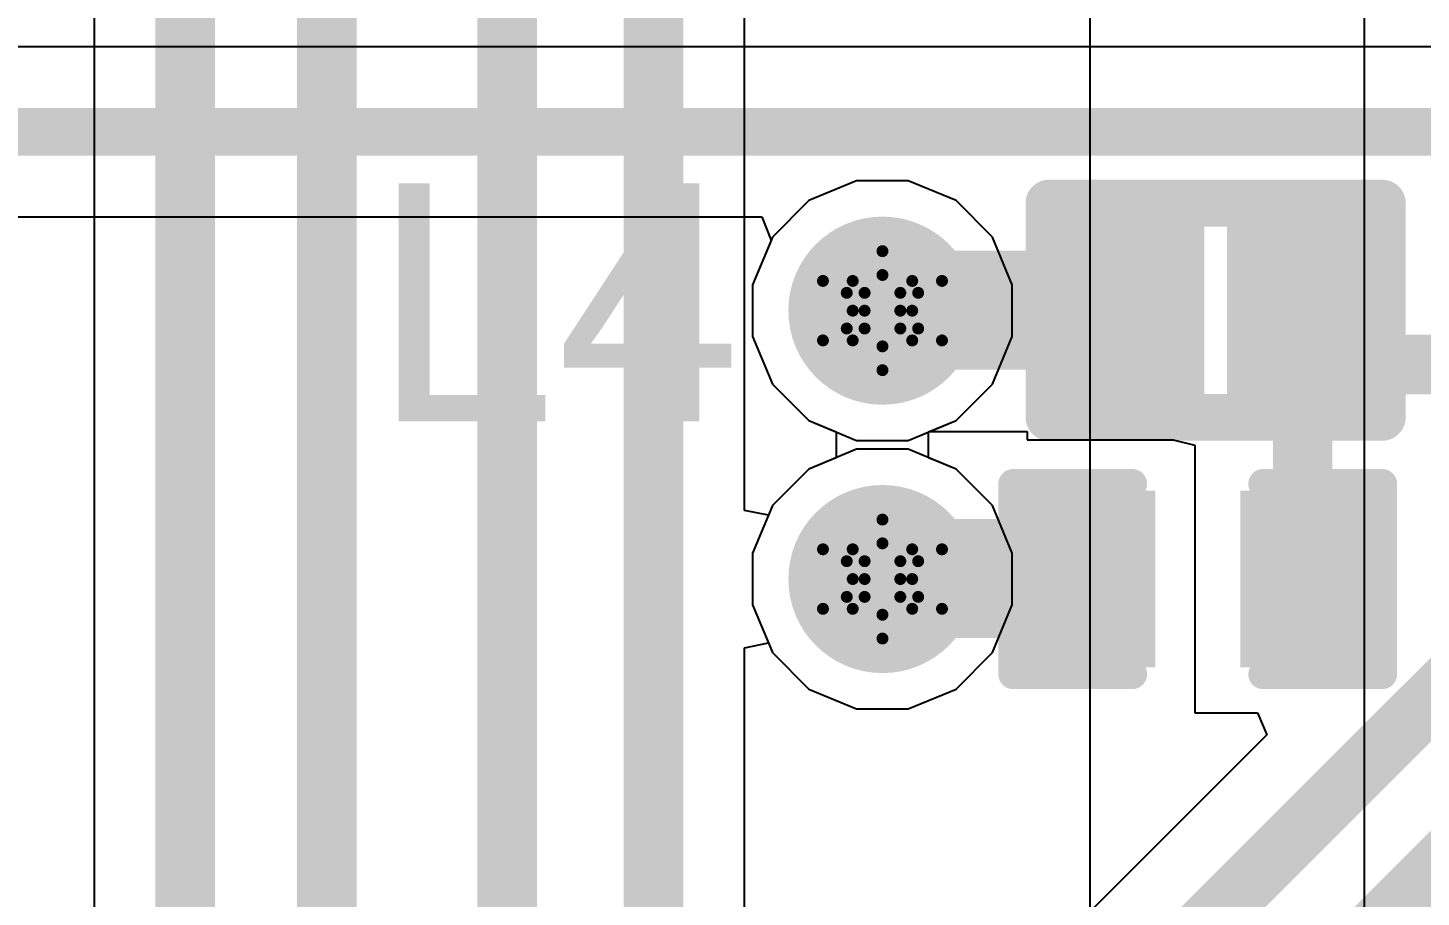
# Model space of a CAD drawing. Header units: inches. Extents: x -5 to 5328, y -4 to 5281.
# Drawn here: x 3.4 to 9.34, y 39.85 to 43.56 of the extents above; entities that cross this region are included whole.
import ezdxf

# ---------------------------------------------------------------- set-up
doc = ezdxf.new("R2010")
doc.units = ezdxf.units.IN
for name, color, linetype in [('Bottom Layer', 5, 'Continuous'), ('Bottom Solder', 6, 'Continuous'), ('Drill Drawing', 1, 'Continuous'), ('Layer 1', 16, 'Continuous'), ('Layer 2', 76, 'Continuous'), ('Top Layer', 1, 'Continuous'), ('Top Overlay', 2, 'Continuous'), ('Top Paste', 8, 'Continuous'), ('Top Solder', 216, 'Continuous'), ('Via Holes', 16, 'Continuous')]:
    doc.layers.add(name, color=color, linetype=linetype)
doc.styles.add('Arial', font='', dxfattribs={"height": 0.2})
doc.styles.get('Arial').set_extended_font_data('Arial')

# ---------------------------------------------------------------- blocks, each defined once
blk = doc.blocks.new('IND_0402_117')
at = {"layer": 'Top Layer'}
for points in [[(-0.55, 0.3), (-0.15, 0.3), (-0.15, -0.3), (-0.55, -0.3)], [(0.15, 0.3), (0.55, 0.3), (0.55, -0.3), (0.15, -0.3)]]:
    blk.add_hatch(color=1, dxfattribs=at).paths.add_polyline_path(points)
at = {"layer": 'Top Paste'}
for points in [[(-0.55, 0.3), (-0.15, 0.3), (-0.15, -0.3), (-0.55, -0.3)], [(0.15, 0.3), (0.55, 0.3), (0.55, -0.3), (0.15, -0.3)]]:
    blk.add_hatch(color=8, dxfattribs=at).paths.add_polyline_path(points)
at = {"layer": 'Top Solder'}
for points in [[(-0.6516, 0.4016), (-0.0484, 0.4016), (-0.0484, -0.4016), (-0.6516, -0.4016)], [(0.0484, 0.4016), (0.6516, 0.4016), (0.6516, -0.4016), (0.0484, -0.4016)]]:
    blk.add_hatch(color=216, dxfattribs=at).paths.add_polyline_path(points)
at = {"layer": 'Top Overlay'}
for points in [[(-0.3048, 0.4572, 0.2, 0.2, 0), (-0.7112, 0.4572, 0.2, 0.2, 0)], [(-0.7112, 0.4572, 0.2, 0.2, 0), (-0.7112, -0.4572, 0.2, 0.2, 0)], [(0.7112, 0.4572, 0.2, 0.2, 0), (-0.3048, 0.4572, 0.2, 0.2, 0)], [(0.7112, 0.4572, 0.2, 0.2, 0), (0.7112, -0.4572, 0.2, 0.2, 0)], [(-0.3048, -0.4572, 0.2, 0.2, 0), (-0.7112, -0.4572, 0.2, 0.2, 0)], [(0.7112, -0.4572, 0.2, 0.2, 0), (-0.3048, -0.4572, 0.2, 0.2, 0)]]:
    blk.add_lwpolyline(points, format="xyseb", dxfattribs=at)
for points in [[(-0.7612, 0.4572, 0.1, 0.1, 1), (-0.6612, 0.4572, 0.1, 0.1, 1)], [(-0.7612, 0.4572, 0.1, 0.1, 1), (-0.6612, 0.4572, 0.1, 0.1, 1)], [(-0.3548, 0.4572, 0.1, 0.1, 1), (-0.2548, 0.4572, 0.1, 0.1, 1)], [(-0.3548, 0.4572, 0.1, 0.1, 1), (-0.2548, 0.4572, 0.1, 0.1, 1)], [(0.6612, 0.4572, 0.1, 0.1, 1), (0.7612, 0.4572, 0.1, 0.1, 1)], [(0.6612, 0.4572, 0.1, 0.1, 1), (0.7612, 0.4572, 0.1, 0.1, 1)], [(-0.7612, -0.4572, 0.1, 0.1, 1), (-0.6612, -0.4572, 0.1, 0.1, 1)], [(-0.7612, -0.4572, 0.1, 0.1, 1), (-0.6612, -0.4572, 0.1, 0.1, 1)], [(-0.3548, -0.4572, 0.1, 0.1, 1), (-0.2548, -0.4572, 0.1, 0.1, 1)], [(-0.3548, -0.4572, 0.1, 0.1, 1), (-0.2548, -0.4572, 0.1, 0.1, 1)], [(0.6612, -0.4572, 0.1, 0.1, 1), (0.7612, -0.4572, 0.1, 0.1, 1)], [(0.6612, -0.4572, 0.1, 0.1, 1), (0.7612, -0.4572, 0.1, 0.1, 1)]]:
    blk.add_lwpolyline(points, format="xyseb", close=True, dxfattribs=at)
blk = doc.blocks.new('C___0402_154')
at = {"layer": 'Top Layer'}
for points in [[(-0.6985, -0.3175), (-0.6985, 0.3175), (-0.2413, 0.3175), (-0.2413, -0.3175)], [(0.2413, -0.3175), (0.2413, 0.3175), (0.6985, 0.3175), (0.6985, -0.3175)]]:
    blk.add_hatch(color=1, dxfattribs=at).paths.add_polyline_path(points)
at = {"layer": 'Top Paste'}
for points in [[(-0.6985, -0.3175), (-0.6985, 0.3175), (-0.2413, 0.3175), (-0.2413, -0.3175)], [(0.2413, -0.3175), (0.2413, 0.3175), (0.6985, 0.3175), (0.6985, -0.3175)]]:
    blk.add_hatch(color=8, dxfattribs=at).paths.add_polyline_path(points)
at = {"layer": 'Top Solder'}
for points in [[(-0.7585, -0.3775), (-0.7585, 0.3775), (-0.1813, 0.3775), (-0.1813, -0.3775)], [(0.1813, -0.3775), (0.1813, 0.3775), (0.7585, 0.3775), (0.7585, -0.3775)]]:
    blk.add_hatch(color=216, dxfattribs=at).paths.add_polyline_path(points)
at = {"layer": 'Top Overlay'}
for points in [[(-0.2794, 0.4064, 0.127, 0.127, 0), (-0.7874, 0.4064, 0.127, 0.127, 0)], [(-0.7874, 0.4064, 0.127, 0.127, 0), (-0.7874, -0.4064, 0.127, 0.127, 0)], [(0.7874, 0.4064, 0.127, 0.127, 0), (0.2794, 0.4064, 0.127, 0.127, 0)], [(0.7874, 0.4064, 0.127, 0.127, 0), (0.7874, -0.4064, 0.127, 0.127, 0)], [(-0.2794, -0.4064, 0.127, 0.127, 0), (-0.7874, -0.4064, 0.127, 0.127, 0)], [(0.7874, -0.4064, 0.127, 0.127, 0), (0.2794, -0.4064, 0.127, 0.127, 0)]]:
    blk.add_lwpolyline(points, format="xyseb", dxfattribs=at)
for points in [[(-0.8191, 0.4064, 0.0635, 0.0635, 1), (-0.7556, 0.4064, 0.0635, 0.0635, 1)], [(-0.8191, 0.4064, 0.0635, 0.0635, 1), (-0.7556, 0.4064, 0.0635, 0.0635, 1)], [(-0.3111, 0.4064, 0.0635, 0.0635, 1), (-0.2477, 0.4064, 0.0635, 0.0635, 1)], [(0.2477, 0.4064, 0.0635, 0.0635, 1), (0.3111, 0.4064, 0.0635, 0.0635, 1)], [(0.7556, 0.4064, 0.0635, 0.0635, 1), (0.8191, 0.4064, 0.0635, 0.0635, 1)], [(0.7556, 0.4064, 0.0635, 0.0635, 1), (0.8191, 0.4064, 0.0635, 0.0635, 1)], [(-0.8191, -0.4064, 0.0635, 0.0635, 1), (-0.7556, -0.4064, 0.0635, 0.0635, 1)], [(-0.8191, -0.4064, 0.0635, 0.0635, 1), (-0.7556, -0.4064, 0.0635, 0.0635, 1)], [(-0.3111, -0.4064, 0.0635, 0.0635, 1), (-0.2477, -0.4064, 0.0635, 0.0635, 1)], [(0.2477, -0.4064, 0.0635, 0.0635, 1), (0.3111, -0.4064, 0.0635, 0.0635, 1)], [(0.7556, -0.4064, 0.0635, 0.0635, 1), (0.8191, -0.4064, 0.0635, 0.0635, 1)], [(0.7556, -0.4064, 0.0635, 0.0635, 1), (0.8191, -0.4064, 0.0635, 0.0635, 1)]]:
    blk.add_lwpolyline(points, format="xyseb", close=True, dxfattribs=at)

msp = doc.modelspace()

# ---------------------------------------------------------------- hatches: boundary and pattern name
at = {"layer": 'Bottom Layer'}
h = msp.add_hatch(color=5, dxfattribs=at)
edge = h.paths.add_edge_path()
edge.add_arc((7.0433, 42.3513), 0.3, 0, 360)
h = msp.add_hatch(color=5, dxfattribs=at)
edge = h.paths.add_edge_path()
edge.add_arc((7.0433, 41.2054), 0.3, 0, 360)
at = {"layer": 'Bottom Solder'}
h = msp.add_hatch(color=6, dxfattribs=at)
edge = h.paths.add_edge_path()
edge.add_arc((7.0433, 42.3513), 0.4016, 0, 360)
h = msp.add_hatch(color=6, dxfattribs=at)
edge = h.paths.add_edge_path()
edge.add_arc((7.0433, 41.2054), 0.4016, 0, 360)
at = {"layer": 'Layer 1'}
h = msp.add_hatch(color=16, dxfattribs=at)
edge = h.paths.add_edge_path()
edge.add_arc((7.0433, 42.3513), 0.3, 0, 360)
h = msp.add_hatch(color=16, dxfattribs=at)
edge = h.paths.add_edge_path()
edge.add_arc((7.0433, 41.2054), 0.3, 0, 360)
at = {"layer": 'Layer 2'}
h = msp.add_hatch(color=76, dxfattribs=at)
edge = h.paths.add_edge_path()
edge.add_arc((7.0433, 42.3513), 0.3, 0, 360)
h = msp.add_hatch(color=76, dxfattribs=at)
edge = h.paths.add_edge_path()
edge.add_arc((7.0433, 41.2054), 0.3, 0, 360)
at = {"layer": 'Top Layer'}
h = msp.add_hatch(color=1, dxfattribs=at)
edge = h.paths.add_edge_path()
edge.add_arc((7.0433, 42.3513), 0.3, 0, 360)
h = msp.add_hatch(color=1, dxfattribs=at)
edge = h.paths.add_edge_path()
edge.add_arc((7.0433, 41.2054), 0.3, 0, 360)
at = {"layer": 'Top Solder'}
h = msp.add_hatch(color=216, dxfattribs=at)
edge = h.paths.add_edge_path()
edge.add_arc((7.0433, 42.3513), 0.4016, 0, 360)
h = msp.add_hatch(color=216, dxfattribs=at)
edge = h.paths.add_edge_path()
edge.add_arc((7.0433, 41.2054), 0.4016, 0, 360)
at = {"layer": 'Via Holes'}
h = msp.add_hatch(color=7, dxfattribs=at)
edge = h.paths.add_edge_path()
edge.add_arc((7.0433, 42.3513), 0.15, 0, 360)
h = msp.add_hatch(color=7, dxfattribs=at)
edge = h.paths.add_edge_path()
edge.add_arc((7.0433, 41.2054), 0.15, 0, 360)

# ---------------------------------------------------------------- linework, layer by layer
at = {"layer": 'Bottom Layer'}
for p, q in [((3.6791, 49.0087), (3.6791, 39.6032)), ((6.4551, 41.4984), (6.4551, 43.8167)), ((6.9331, 41.7594), (6.7295, 41.675)), ((7.1535, 41.7594), (6.9331, 41.7594)), ((7.3571, 41.675), (7.1535, 41.7594)), ((6.7295, 41.675), (6.5736, 41.5192)), ((7.5129, 41.5192), (7.3571, 41.675)), ((6.5736, 41.5192), (6.5567, 41.4782)), ((7.5973, 41.3156), (7.5129, 41.5192)), ((6.5567, 41.4782), (6.4551, 41.4984)), ((7.5973, 41.0952), (7.5973, 41.3156)), ((7.5129, 40.8916), (7.5973, 41.0952)), ((6.4551, 40.9123), (6.5567, 40.9325)), ((6.4551, 33.2338), (6.4551, 40.9123)), ((6.5567, 40.9325), (6.5736, 40.8916)), ((6.5736, 40.8916), (6.7295, 40.7357)), ((7.3571, 40.7357), (7.5129, 40.8916)), ((6.7295, 40.7357), (6.9331, 40.6514)), ((7.1535, 40.6514), (7.3571, 40.7357)), ((6.9331, 40.6514), (7.1535, 40.6514))]:
    msp.add_line(p, q, dxfattribs=at)
for points in [[(4.0675, 39.2082, 0.254, 0.254, 0), (4.0675, 49.0087, 0.254, 0.254, 0)], [(4.6723, 33.0528, 0.254, 0.254, 0), (4.6723, 48.7753, 0.254, 0.254, 0)], [(5.4414, 32.8237, 0.254, 0.254, 0), (5.4414, 45.3084, 0.254, 0.254, 0)], [(6.0666, 33.0729, 0.254, 0.254, 0), (6.0666, 44.2117, 0.254, 0.254, 0)]]:
    msp.add_lwpolyline(points, format="xyseb", dxfattribs=at)
at = {"layer": 'Drill Drawing'}
for points in [[(6.9163, 42.4783, 0.0508, 0.0508, 0), (7.0433, 42.6053, 0.0508, 0.0508, 0)], [(7.0433, 42.6053, 0.0508, 0.0508, 0), (7.1703, 42.4783, 0.0508, 0.0508, 0)], [(6.9671, 42.4275, 0.0508, 0.0508, 0), (7.0433, 42.5037, 0.0508, 0.0508, 0)], [(7.0433, 42.5037, 0.0508, 0.0508, 0), (7.1195, 42.4275, 0.0508, 0.0508, 0)], [(6.7893, 42.4783, 0.0508, 0.0508, 0), (6.9163, 42.3513, 0.0508, 0.0508, 0)], [(6.7893, 42.4783, 0.0508, 0.0508, 0), (6.9163, 42.4783, 0.0508, 0.0508, 0)], [(6.8909, 42.4275, 0.0508, 0.0508, 0), (6.9671, 42.3513, 0.0508, 0.0508, 0)], [(6.8909, 42.4275, 0.0508, 0.0508, 0), (6.9671, 42.4275, 0.0508, 0.0508, 0)], [(7.1195, 42.4275, 0.0508, 0.0508, 0), (7.1957, 42.4275, 0.0508, 0.0508, 0)], [(7.1195, 42.3513, 0.0508, 0.0508, 0), (7.1957, 42.4275, 0.0508, 0.0508, 0)], [(7.1703, 42.4783, 0.0508, 0.0508, 0), (7.2973, 42.4783, 0.0508, 0.0508, 0)], [(7.1703, 42.3513, 0.0508, 0.0508, 0), (7.2973, 42.4783, 0.0508, 0.0508, 0)], [(6.7893, 42.2243, 0.0508, 0.0508, 0), (6.9163, 42.3513, 0.0508, 0.0508, 0)], [(6.8909, 42.2751, 0.0508, 0.0508, 0), (6.9671, 42.3513, 0.0508, 0.0508, 0)], [(7.1195, 42.3513, 0.0508, 0.0508, 0), (7.1957, 42.2751, 0.0508, 0.0508, 0)], [(7.1703, 42.3513, 0.0508, 0.0508, 0), (7.2973, 42.2243, 0.0508, 0.0508, 0)], [(6.8909, 42.2751, 0.0508, 0.0508, 0), (6.9671, 42.2751, 0.0508, 0.0508, 0)], [(6.9671, 42.2751, 0.0508, 0.0508, 0), (7.0433, 42.1989, 0.0508, 0.0508, 0)], [(7.0433, 42.1989, 0.0508, 0.0508, 0), (7.1195, 42.2751, 0.0508, 0.0508, 0)], [(7.1195, 42.2751, 0.0508, 0.0508, 0), (7.1957, 42.2751, 0.0508, 0.0508, 0)], [(6.7893, 42.2243, 0.0508, 0.0508, 0), (6.9163, 42.2243, 0.0508, 0.0508, 0)], [(6.9163, 42.2243, 0.0508, 0.0508, 0), (7.0433, 42.0973, 0.0508, 0.0508, 0)], [(7.0433, 42.0973, 0.0508, 0.0508, 0), (7.1703, 42.2243, 0.0508, 0.0508, 0)], [(7.1703, 42.2243, 0.0508, 0.0508, 0), (7.2973, 42.2243, 0.0508, 0.0508, 0)], [(6.9163, 41.3324, 0.0508, 0.0508, 0), (7.0433, 41.4594, 0.0508, 0.0508, 0)], [(7.0433, 41.4594, 0.0508, 0.0508, 0), (7.1703, 41.3324, 0.0508, 0.0508, 0)], [(6.9671, 41.2816, 0.0508, 0.0508, 0), (7.0433, 41.3578, 0.0508, 0.0508, 0)], [(7.0433, 41.3578, 0.0508, 0.0508, 0), (7.1195, 41.2816, 0.0508, 0.0508, 0)], [(6.7893, 41.3324, 0.0508, 0.0508, 0), (6.9163, 41.2054, 0.0508, 0.0508, 0)], [(6.7893, 41.3324, 0.0508, 0.0508, 0), (6.9163, 41.3324, 0.0508, 0.0508, 0)], [(7.1703, 41.3324, 0.0508, 0.0508, 0), (7.2973, 41.3324, 0.0508, 0.0508, 0)], [(7.1703, 41.2054, 0.0508, 0.0508, 0), (7.2973, 41.3324, 0.0508, 0.0508, 0)], [(6.8909, 41.2816, 0.0508, 0.0508, 0), (6.9671, 41.2054, 0.0508, 0.0508, 0)], [(6.8909, 41.2816, 0.0508, 0.0508, 0), (6.9671, 41.2816, 0.0508, 0.0508, 0)], [(7.1195, 41.2816, 0.0508, 0.0508, 0), (7.1957, 41.2816, 0.0508, 0.0508, 0)], [(7.1195, 41.2054, 0.0508, 0.0508, 0), (7.1957, 41.2816, 0.0508, 0.0508, 0)], [(6.7893, 41.0784, 0.0508, 0.0508, 0), (6.9163, 41.2054, 0.0508, 0.0508, 0)], [(6.8909, 41.1292, 0.0508, 0.0508, 0), (6.9671, 41.2054, 0.0508, 0.0508, 0)], [(7.1195, 41.2054, 0.0508, 0.0508, 0), (7.1957, 41.1292, 0.0508, 0.0508, 0)], [(7.1703, 41.2054, 0.0508, 0.0508, 0), (7.2973, 41.0784, 0.0508, 0.0508, 0)], [(6.8909, 41.1292, 0.0508, 0.0508, 0), (6.9671, 41.1292, 0.0508, 0.0508, 0)], [(6.9671, 41.1292, 0.0508, 0.0508, 0), (7.0433, 41.053, 0.0508, 0.0508, 0)], [(7.0433, 41.053, 0.0508, 0.0508, 0), (7.1195, 41.1292, 0.0508, 0.0508, 0)], [(7.1195, 41.1292, 0.0508, 0.0508, 0), (7.1957, 41.1292, 0.0508, 0.0508, 0)], [(6.7893, 41.0784, 0.0508, 0.0508, 0), (6.9163, 41.0784, 0.0508, 0.0508, 0)], [(6.9163, 41.0784, 0.0508, 0.0508, 0), (7.0433, 40.9514, 0.0508, 0.0508, 0)], [(7.0433, 40.9514, 0.0508, 0.0508, 0), (7.1703, 41.0784, 0.0508, 0.0508, 0)], [(7.1703, 41.0784, 0.0508, 0.0508, 0), (7.2973, 41.0784, 0.0508, 0.0508, 0)]]:
    msp.add_lwpolyline(points, format="xyseb", dxfattribs=at)
for points in [[(7.0306, 42.6053, 0.0254, 0.0254, 1), (7.056, 42.6053, 0.0254, 0.0254, 1)], [(7.0306, 42.6053, 0.0254, 0.0254, 1), (7.056, 42.6053, 0.0254, 0.0254, 1)], [(7.0306, 42.5037, 0.0254, 0.0254, 1), (7.056, 42.5037, 0.0254, 0.0254, 1)], [(7.0306, 42.5037, 0.0254, 0.0254, 1), (7.056, 42.5037, 0.0254, 0.0254, 1)], [(6.7766, 42.4783, 0.0254, 0.0254, 1), (6.802, 42.4783, 0.0254, 0.0254, 1)], [(6.7766, 42.4783, 0.0254, 0.0254, 1), (6.802, 42.4783, 0.0254, 0.0254, 1)], [(6.8782, 42.4275, 0.0254, 0.0254, 1), (6.9036, 42.4275, 0.0254, 0.0254, 1)], [(6.8782, 42.4275, 0.0254, 0.0254, 1), (6.9036, 42.4275, 0.0254, 0.0254, 1)], [(6.9036, 42.4783, 0.0254, 0.0254, 1), (6.929, 42.4783, 0.0254, 0.0254, 1)], [(6.9036, 42.4783, 0.0254, 0.0254, 1), (6.929, 42.4783, 0.0254, 0.0254, 1)], [(6.9544, 42.4275, 0.0254, 0.0254, 1), (6.9798, 42.4275, 0.0254, 0.0254, 1)], [(6.9544, 42.4275, 0.0254, 0.0254, 1), (6.9798, 42.4275, 0.0254, 0.0254, 1)], [(7.1068, 42.4275, 0.0254, 0.0254, 1), (7.1322, 42.4275, 0.0254, 0.0254, 1)], [(7.1068, 42.4275, 0.0254, 0.0254, 1), (7.1322, 42.4275, 0.0254, 0.0254, 1)], [(7.1576, 42.4783, 0.0254, 0.0254, 1), (7.183, 42.4783, 0.0254, 0.0254, 1)], [(7.1576, 42.4783, 0.0254, 0.0254, 1), (7.183, 42.4783, 0.0254, 0.0254, 1)], [(7.183, 42.4275, 0.0254, 0.0254, 1), (7.2084, 42.4275, 0.0254, 0.0254, 1)], [(7.183, 42.4275, 0.0254, 0.0254, 1), (7.2084, 42.4275, 0.0254, 0.0254, 1)], [(7.2846, 42.4783, 0.0254, 0.0254, 1), (7.31, 42.4783, 0.0254, 0.0254, 1)], [(7.2846, 42.4783, 0.0254, 0.0254, 1), (7.31, 42.4783, 0.0254, 0.0254, 1)], [(6.9036, 42.3513, 0.0254, 0.0254, 1), (6.929, 42.3513, 0.0254, 0.0254, 1)], [(6.9036, 42.3513, 0.0254, 0.0254, 1), (6.929, 42.3513, 0.0254, 0.0254, 1)], [(6.9544, 42.3513, 0.0254, 0.0254, 1), (6.9798, 42.3513, 0.0254, 0.0254, 1)], [(6.9544, 42.3513, 0.0254, 0.0254, 1), (6.9798, 42.3513, 0.0254, 0.0254, 1)], [(7.1068, 42.3513, 0.0254, 0.0254, 1), (7.1322, 42.3513, 0.0254, 0.0254, 1)], [(7.1068, 42.3513, 0.0254, 0.0254, 1), (7.1322, 42.3513, 0.0254, 0.0254, 1)], [(7.1576, 42.3513, 0.0254, 0.0254, 1), (7.183, 42.3513, 0.0254, 0.0254, 1)], [(7.1576, 42.3513, 0.0254, 0.0254, 1), (7.183, 42.3513, 0.0254, 0.0254, 1)], [(6.8782, 42.2751, 0.0254, 0.0254, 1), (6.9036, 42.2751, 0.0254, 0.0254, 1)], [(6.8782, 42.2751, 0.0254, 0.0254, 1), (6.9036, 42.2751, 0.0254, 0.0254, 1)], [(6.9544, 42.2751, 0.0254, 0.0254, 1), (6.9798, 42.2751, 0.0254, 0.0254, 1)], [(6.9544, 42.2751, 0.0254, 0.0254, 1), (6.9798, 42.2751, 0.0254, 0.0254, 1)], [(7.1068, 42.2751, 0.0254, 0.0254, 1), (7.1322, 42.2751, 0.0254, 0.0254, 1)], [(7.1068, 42.2751, 0.0254, 0.0254, 1), (7.1322, 42.2751, 0.0254, 0.0254, 1)], [(7.183, 42.2751, 0.0254, 0.0254, 1), (7.2084, 42.2751, 0.0254, 0.0254, 1)], [(7.183, 42.2751, 0.0254, 0.0254, 1), (7.2084, 42.2751, 0.0254, 0.0254, 1)], [(6.7766, 42.2243, 0.0254, 0.0254, 1), (6.802, 42.2243, 0.0254, 0.0254, 1)], [(6.7766, 42.2243, 0.0254, 0.0254, 1), (6.802, 42.2243, 0.0254, 0.0254, 1)], [(6.9036, 42.2243, 0.0254, 0.0254, 1), (6.929, 42.2243, 0.0254, 0.0254, 1)], [(6.9036, 42.2243, 0.0254, 0.0254, 1), (6.929, 42.2243, 0.0254, 0.0254, 1)], [(7.0306, 42.1989, 0.0254, 0.0254, 1), (7.056, 42.1989, 0.0254, 0.0254, 1)], [(7.0306, 42.1989, 0.0254, 0.0254, 1), (7.056, 42.1989, 0.0254, 0.0254, 1)], [(7.1576, 42.2243, 0.0254, 0.0254, 1), (7.183, 42.2243, 0.0254, 0.0254, 1)], [(7.1576, 42.2243, 0.0254, 0.0254, 1), (7.183, 42.2243, 0.0254, 0.0254, 1)], [(7.2846, 42.2243, 0.0254, 0.0254, 1), (7.31, 42.2243, 0.0254, 0.0254, 1)], [(7.2846, 42.2243, 0.0254, 0.0254, 1), (7.31, 42.2243, 0.0254, 0.0254, 1)], [(7.0306, 42.0973, 0.0254, 0.0254, 1), (7.056, 42.0973, 0.0254, 0.0254, 1)], [(7.0306, 42.0973, 0.0254, 0.0254, 1), (7.056, 42.0973, 0.0254, 0.0254, 1)], [(7.0306, 41.4594, 0.0254, 0.0254, 1), (7.056, 41.4594, 0.0254, 0.0254, 1)], [(7.0306, 41.4594, 0.0254, 0.0254, 1), (7.056, 41.4594, 0.0254, 0.0254, 1)], [(7.0306, 41.3578, 0.0254, 0.0254, 1), (7.056, 41.3578, 0.0254, 0.0254, 1)], [(7.0306, 41.3578, 0.0254, 0.0254, 1), (7.056, 41.3578, 0.0254, 0.0254, 1)], [(6.7766, 41.3324, 0.0254, 0.0254, 1), (6.802, 41.3324, 0.0254, 0.0254, 1)], [(6.7766, 41.3324, 0.0254, 0.0254, 1), (6.802, 41.3324, 0.0254, 0.0254, 1)], [(6.9036, 41.3324, 0.0254, 0.0254, 1), (6.929, 41.3324, 0.0254, 0.0254, 1)], [(6.9036, 41.3324, 0.0254, 0.0254, 1), (6.929, 41.3324, 0.0254, 0.0254, 1)], [(7.1576, 41.3324, 0.0254, 0.0254, 1), (7.183, 41.3324, 0.0254, 0.0254, 1)], [(7.1576, 41.3324, 0.0254, 0.0254, 1), (7.183, 41.3324, 0.0254, 0.0254, 1)], [(7.2846, 41.3324, 0.0254, 0.0254, 1), (7.31, 41.3324, 0.0254, 0.0254, 1)], [(7.2846, 41.3324, 0.0254, 0.0254, 1), (7.31, 41.3324, 0.0254, 0.0254, 1)], [(6.8782, 41.2816, 0.0254, 0.0254, 1), (6.9036, 41.2816, 0.0254, 0.0254, 1)], [(6.8782, 41.2816, 0.0254, 0.0254, 1), (6.9036, 41.2816, 0.0254, 0.0254, 1)], [(6.9544, 41.2816, 0.0254, 0.0254, 1), (6.9798, 41.2816, 0.0254, 0.0254, 1)], [(6.9544, 41.2816, 0.0254, 0.0254, 1), (6.9798, 41.2816, 0.0254, 0.0254, 1)], [(7.1068, 41.2816, 0.0254, 0.0254, 1), (7.1322, 41.2816, 0.0254, 0.0254, 1)], [(7.1068, 41.2816, 0.0254, 0.0254, 1), (7.1322, 41.2816, 0.0254, 0.0254, 1)], [(7.183, 41.2816, 0.0254, 0.0254, 1), (7.2084, 41.2816, 0.0254, 0.0254, 1)], [(7.183, 41.2816, 0.0254, 0.0254, 1), (7.2084, 41.2816, 0.0254, 0.0254, 1)], [(6.9036, 41.2054, 0.0254, 0.0254, 1), (6.929, 41.2054, 0.0254, 0.0254, 1)], [(6.9036, 41.2054, 0.0254, 0.0254, 1), (6.929, 41.2054, 0.0254, 0.0254, 1)], [(6.9544, 41.2054, 0.0254, 0.0254, 1), (6.9798, 41.2054, 0.0254, 0.0254, 1)], [(6.9544, 41.2054, 0.0254, 0.0254, 1), (6.9798, 41.2054, 0.0254, 0.0254, 1)], [(7.1068, 41.2054, 0.0254, 0.0254, 1), (7.1322, 41.2054, 0.0254, 0.0254, 1)], [(7.1068, 41.2054, 0.0254, 0.0254, 1), (7.1322, 41.2054, 0.0254, 0.0254, 1)], [(7.1576, 41.2054, 0.0254, 0.0254, 1), (7.183, 41.2054, 0.0254, 0.0254, 1)], [(7.1576, 41.2054, 0.0254, 0.0254, 1), (7.183, 41.2054, 0.0254, 0.0254, 1)], [(6.8782, 41.1292, 0.0254, 0.0254, 1), (6.9036, 41.1292, 0.0254, 0.0254, 1)], [(6.8782, 41.1292, 0.0254, 0.0254, 1), (6.9036, 41.1292, 0.0254, 0.0254, 1)], [(6.9544, 41.1292, 0.0254, 0.0254, 1), (6.9798, 41.1292, 0.0254, 0.0254, 1)], [(6.9544, 41.1292, 0.0254, 0.0254, 1), (6.9798, 41.1292, 0.0254, 0.0254, 1)], [(7.1068, 41.1292, 0.0254, 0.0254, 1), (7.1322, 41.1292, 0.0254, 0.0254, 1)], [(7.1068, 41.1292, 0.0254, 0.0254, 1), (7.1322, 41.1292, 0.0254, 0.0254, 1)], [(7.183, 41.1292, 0.0254, 0.0254, 1), (7.2084, 41.1292, 0.0254, 0.0254, 1)], [(7.183, 41.1292, 0.0254, 0.0254, 1), (7.2084, 41.1292, 0.0254, 0.0254, 1)], [(6.7766, 41.0784, 0.0254, 0.0254, 1), (6.802, 41.0784, 0.0254, 0.0254, 1)], [(6.7766, 41.0784, 0.0254, 0.0254, 1), (6.802, 41.0784, 0.0254, 0.0254, 1)], [(6.9036, 41.0784, 0.0254, 0.0254, 1), (6.929, 41.0784, 0.0254, 0.0254, 1)], [(6.9036, 41.0784, 0.0254, 0.0254, 1), (6.929, 41.0784, 0.0254, 0.0254, 1)], [(7.1576, 41.0784, 0.0254, 0.0254, 1), (7.183, 41.0784, 0.0254, 0.0254, 1)], [(7.1576, 41.0784, 0.0254, 0.0254, 1), (7.183, 41.0784, 0.0254, 0.0254, 1)], [(7.2846, 41.0784, 0.0254, 0.0254, 1), (7.31, 41.0784, 0.0254, 0.0254, 1)], [(7.2846, 41.0784, 0.0254, 0.0254, 1), (7.31, 41.0784, 0.0254, 0.0254, 1)], [(7.0306, 41.053, 0.0254, 0.0254, 1), (7.056, 41.053, 0.0254, 0.0254, 1)], [(7.0306, 41.053, 0.0254, 0.0254, 1), (7.056, 41.053, 0.0254, 0.0254, 1)], [(7.0306, 40.9514, 0.0254, 0.0254, 1), (7.056, 40.9514, 0.0254, 0.0254, 1)], [(7.0306, 40.9514, 0.0254, 0.0254, 1), (7.056, 40.9514, 0.0254, 0.0254, 1)]]:
    msp.add_lwpolyline(points, format="xyseb", close=True, dxfattribs=at)
at = {"layer": 'Layer 1'}
for p, q in [((6.9331, 42.9053), (6.7295, 42.821)), ((7.1535, 42.9053), (6.9331, 42.9053)), ((7.3571, 42.821), (7.1535, 42.9053)), ((6.7295, 42.821), (6.5736, 42.6651)), ((7.5129, 42.6651), (7.3571, 42.821)), ((6.5736, 42.6651), (6.4893, 42.4615)), ((7.5973, 42.4615), (7.5129, 42.6651)), ((6.4893, 42.4615), (6.4893, 42.2411)), ((7.5973, 42.2411), (7.5973, 42.4615)), ((6.4893, 42.2411), (6.5736, 42.0375)), ((7.5129, 42.0375), (7.5973, 42.2411)), ((6.5736, 42.0375), (6.7295, 41.8817)), ((7.3571, 41.8817), (7.5129, 42.0375)), ((6.7295, 41.8817), (6.9331, 41.7973)), ((7.1535, 41.7973), (7.3571, 41.8817)), ((6.9331, 41.7973), (7.1535, 41.7973))]:
    msp.add_line(p, q, dxfattribs=at)
at = {"layer": 'Layer 2'}
for p, q in [((7.928, 72.8886), (7.928, 3.6812)), ((9.1007, 4.5264), (9.1007, 71.7837)), ((6.9331, 42.9053), (6.7295, 42.821)), ((7.1535, 42.9053), (6.9331, 42.9053)), ((7.3571, 42.821), (7.1535, 42.9053)), ((6.7295, 42.821), (6.5736, 42.6651)), ((7.5129, 42.6651), (7.3571, 42.821)), ((6.5736, 42.6651), (6.4893, 42.4615)), ((7.5973, 42.4615), (7.5129, 42.6651)), ((6.4893, 42.4615), (6.4893, 42.2411)), ((7.5973, 42.2411), (7.5973, 42.4615)), ((6.4893, 42.2411), (6.5736, 42.0375)), ((7.5129, 42.0375), (7.5973, 42.2411)), ((6.5736, 42.0375), (6.7295, 41.8817)), ((7.3571, 41.8817), (7.5129, 42.0375)), ((6.7295, 41.8817), (6.8461, 41.8333)), ((7.2404, 41.8333), (7.3571, 41.8817)), ((6.8461, 41.8333), (6.8461, 41.7234)), ((7.2404, 41.7234), (7.2404, 41.8333)), ((6.8461, 41.7234), (6.7295, 41.675)), ((7.3571, 41.675), (7.2404, 41.7234)), ((6.7295, 41.675), (6.5736, 41.5192)), ((7.5129, 41.5192), (7.3571, 41.675)), ((6.5736, 41.5192), (6.4893, 41.3156)), ((7.5973, 41.3156), (7.5129, 41.5192)), ((6.4893, 41.3156), (6.4893, 41.0952)), ((7.5973, 41.0952), (7.5973, 41.3156)), ((6.4893, 41.0952), (6.5736, 40.8916)), ((7.5129, 40.8916), (7.5973, 41.0952)), ((6.5736, 40.8916), (6.7295, 40.7357)), ((7.3571, 40.7357), (7.5129, 40.8916)), ((6.7295, 40.7357), (6.9331, 40.6514)), ((7.1535, 40.6514), (7.3571, 40.7357)), ((6.9331, 40.6514), (7.1535, 40.6514))]:
    msp.add_line(p, q, dxfattribs=at)
at = {"layer": 'Top Layer'}
for p, q in [((9.8944, 43.4776), (1.1241, 43.4776)), ((1.2742, 42.7524), (6.5282, 42.7524)), ((6.5282, 42.7524), (6.5677, 42.6508)), ((6.5677, 42.6508), (6.4893, 42.4615)), ((6.4893, 42.4615), (6.4893, 42.2411)), ((6.4893, 42.2411), (6.5736, 42.0375)), ((6.5736, 42.0375), (6.7295, 41.8817)), ((6.7295, 41.8817), (6.9331, 41.7973)), ((7.1535, 41.7973), (7.2452, 41.8353)), ((7.2452, 41.8353), (7.6609, 41.8353)), ((7.6609, 41.8353), (7.6609, 41.7992)), ((7.6609, 41.7992), (8.2835, 41.7992)), ((8.2835, 41.7992), (8.3758, 41.7769)), ((6.9331, 41.7973), (7.1535, 41.7973)), ((8.3758, 41.7769), (8.3758, 40.6339)), ((8.3758, 40.6339), (8.6444, 40.6339)), ((8.6444, 40.6339), (8.6833, 40.54)), ((8.6833, 40.54), (7.6534, 39.5102))]:
    msp.add_line(p, q, dxfattribs=at)
for points in [[(1.1241, 43.115, 0.2032, 0.2032, 0), (11.5366, 43.115, 0.2032, 0.2032, 0)], [(7.0433, 42.3513, 0.508, 0.508, 0), (7.0839, 42.3513, 0.508, 0.508, 0)], [(7.0839, 42.3513, 0.508, 0.508, 0), (7.0858, 42.3532, 0.508, 0.508, 0)], [(7.0858, 42.3532, 0.508, 0.508, 0), (8.0609, 42.3532, 0.508, 0.508, 0)], [(8.8149, 42.2532, 0.254, 0.254, 0), (8.8149, 42.3532, 0.254, 0.254, 0)], [(8.8367, 42.1217, 0.254, 0.254, 0), (8.8367, 42.2803, 0.254, 0.254, 0)], [(8.8149, 42.2532, 0.254, 0.254, 0), (8.8879, 42.1802, 0.254, 0.254, 0)], [(7.9281, 39.2355, 0.254, 0.254, 0), (10.8076, 42.115, 0.254, 0.254, 0)], [(8.8261, 42.1217, 0.254, 0.254, 0), (9.9843, 42.1217, 0.254, 0.254, 0)], [(8.8367, 41.2273, 0.254, 0.254, 0), (8.8367, 42.1217, 0.254, 0.254, 0)], [(9.0248, 39.5933, 0.254, 0.254, 0), (11.0465, 41.615, 0.254, 0.254, 0)], [(7.0858, 41.2073, 0.508, 0.508, 0), (7.858, 41.2073, 0.508, 0.508, 0)]]:
    msp.add_lwpolyline(points, format="xyseb", dxfattribs=at)
for points in [[(6.9163, 42.3513, 0.254, 0.254, 1), (7.1703, 42.3513, 0.254, 0.254, 1)], [(6.9569, 42.3513, 0.254, 0.254, 1), (7.2109, 42.3513, 0.254, 0.254, 1)], [(6.9569, 42.3513, 0.254, 0.254, 1), (7.2109, 42.3513, 0.254, 0.254, 1)], [(6.9588, 42.3532, 0.254, 0.254, 1), (7.2128, 42.3532, 0.254, 0.254, 1)], [(6.9588, 42.3532, 0.254, 0.254, 1), (7.2128, 42.3532, 0.254, 0.254, 1)], [(7.9339, 42.3532, 0.254, 0.254, 1), (8.1879, 42.3532, 0.254, 0.254, 1)], [(8.7514, 42.3532, 0.127, 0.127, 1), (8.8784, 42.3532, 0.127, 0.127, 1)], [(8.7732, 42.2803, 0.127, 0.127, 1), (8.9002, 42.2803, 0.127, 0.127, 1)], [(8.7514, 42.2532, 0.127, 0.127, 1), (8.8784, 42.2532, 0.127, 0.127, 1)], [(8.7514, 42.2532, 0.127, 0.127, 1), (8.8784, 42.2532, 0.127, 0.127, 1)], [(8.8244, 42.1802, 0.127, 0.127, 1), (8.9514, 42.1802, 0.127, 0.127, 1)], [(8.7626, 42.1217, 0.127, 0.127, 1), (8.8896, 42.1217, 0.127, 0.127, 1)], [(8.7732, 42.1217, 0.127, 0.127, 1), (8.9002, 42.1217, 0.127, 0.127, 1)], [(8.7732, 42.1217, 0.127, 0.127, 1), (8.9002, 42.1217, 0.127, 0.127, 1)], [(6.9588, 41.2073, 0.254, 0.254, 1), (7.2128, 41.2073, 0.254, 0.254, 1)], [(7.731, 41.2073, 0.254, 0.254, 1), (7.985, 41.2073, 0.254, 0.254, 1)], [(8.7732, 41.2273, 0.127, 0.127, 1), (8.9002, 41.2273, 0.127, 0.127, 1)]]:
    msp.add_lwpolyline(points, format="xyseb", close=True, dxfattribs=at)

# ---------------------------------------------------------------- block references
at = {"rotation": 180}
for name, p in [('IND_0402_117', (8.4649, 42.3532)), ('C___0402_154', (8.3885, 41.2054))]:
    msp.add_blockref(name, p, dxfattribs=at)

# ---------------------------------------------------------------- texts
at = {"layer": 'Top Overlay', "style": 'Arial'}
msp.add_text('L4', height=1.016, dxfattribs=at).set_placement((4.8618, 41.8784))

doc.saveas('drawing.dxf')
